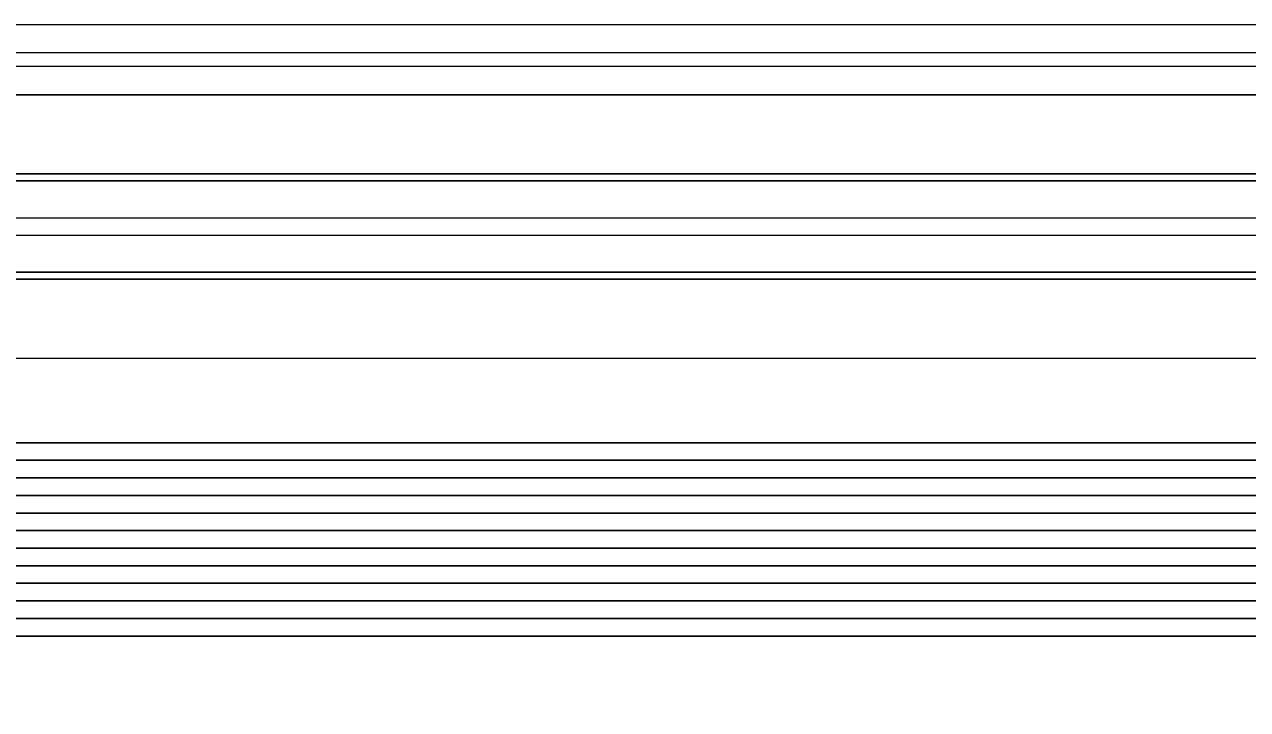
# Model space of a CAD drawing. Header units: millimetres. Extents: x -1970 to 34302, y -65268 to 6837.
# Drawn here: x 25891 to 26588, y -19680 to -19290 of the extents above; entities that cross this region are included whole.
import ezdxf

# ---------------------------------------------------------------- set-up
doc = ezdxf.new("R2010")
doc.units = ezdxf.units.MM
doc.layers.add('COTAS_O', color=1, linetype='Continuous', lineweight=0)
doc.layers.add('superior_briquetadora', color=7, linetype='Continuous', lineweight=0)
doc.dimstyles.new('R19_100', dxfattribs={"dimtxt": 250, "dimasz": 150, "dimexe": 150, "dimexo": 80, "dimgap": 100, "dimtad": 1, "dimtih": 1, "dimtoh": 1, "dimdsep": 46, "dimcen": 0.09, "dimadec": 0, "dimazin": 0, "dimtfac": 1, "dimtdec": 4, "dimtofl": 0, "dimtmove": 0, "dimatfit": 3, "dimfxl": 1, "dimtolj": 1, "dimtzin": 0, "dimarcsym": 0})

# ---------------------------------------------------------------- blocks, each defined once
blk = doc.blocks.new('*D30')
at = {"layer": 'COTAS_O', "color": 0, "lineweight": -2, "transparency": 16777216}
for p, q in [((24628.19, -19560), (24628.19, -20530)), ((26828.19, -19560), (26828.19, -20530)), ((24778.19, -20380), (26678.19, -20380))]:
    blk.add_line(p, q, dxfattribs=at)
at = {"layer": 'COTAS_O', "color": 0, "transparency": 16777216}
for points in [[(24778.19, -20355), (24778.19, -20405), (24628.19, -20380)], [(26678.19, -20355), (26678.19, -20405), (26828.19, -20380)]]:
    blk.add_solid(points, dxfattribs=at)
at = {"layer": 'Defpoints', "color": 0, "transparency": 16777216}
for p in [(24628.19, -19480), (26828.19, -19480), (26828.19, -20380)]:
    blk.add_point(p, dxfattribs=at)

msp = doc.modelspace()

# ---------------------------------------------------------------- linework, layer by layer
at = {"layer": 'superior_briquetadora'}
for p, q in [((24778.187, -19290), (26678.187, -19290)), ((24778.187, -19306), (26678.187, -19306)), ((26678.187, -19314), (24778.187, -19314)), ((24628.187, -19330), (26828.187, -19330)), ((26678.187, -19330), (24778.187, -19330)), ((26742.28, -19375), (24692.28, -19375)), ((24693.734, -19375), (26743.734, -19375)), ((26762.639, -19375), (24712.639, -19375)), ((24714.093, -19375), (26764.093, -19375)), ((24693.734, -19379), (26743.734, -19379)), ((26762.639, -19379), (24712.639, -19379)), ((24628.187, -19400), (26828.187, -19400)), ((26828.187, -19410), (24628.187, -19410)), ((26743.734, -19431), (24693.734, -19431)), ((24712.639, -19431), (26762.639, -19431)), ((24692.28, -19435), (26742.28, -19435)), ((26743.734, -19435), (24693.734, -19435)), ((24712.639, -19435), (26762.639, -19435)), ((26764.093, -19435), (24714.093, -19435)), ((26828.187, -19480), (24628.187, -19480)), ((25349.739, -19528), (27106.851, -19528)), ((25350.312, -19528), (27107.423, -19528)), ((27114.11, -19528), (25367.799, -19528)), ((27115.163, -19528), (25368.852, -19528)), ((25349.739, -19538), (27106.851, -19538)), ((25350.312, -19538), (27107.423, -19538)), ((27114.11, -19538), (25367.799, -19538)), ((27115.163, -19538), (25368.852, -19538)), ((25349.739, -19548), (27106.851, -19548)), ((25350.312, -19548), (27107.423, -19548)), ((27114.11, -19548), (25367.799, -19548)), ((27115.163, -19548), (25368.852, -19548)), ((25349.739, -19558), (27106.851, -19558)), ((25350.312, -19558), (27107.423, -19558)), ((27114.11, -19558), (25367.799, -19558)), ((27115.163, -19558), (25368.852, -19558)), ((25349.739, -19568), (27106.851, -19568)), ((25350.312, -19568), (27107.423, -19568)), ((27114.11, -19568), (25367.799, -19568)), ((27115.163, -19568), (25368.852, -19568)), ((25349.739, -19578), (27106.851, -19578)), ((25350.312, -19578), (27107.423, -19578)), ((27114.11, -19578), (25367.799, -19578)), ((27115.163, -19578), (25368.852, -19578)), ((25349.739, -19588), (27106.851, -19588)), ((25350.312, -19588), (27107.423, -19588)), ((27114.11, -19588), (25367.799, -19588)), ((27115.163, -19588), (25368.852, -19588)), ((25349.739, -19598), (27106.851, -19598)), ((25350.312, -19598), (27107.423, -19598)), ((27114.11, -19598), (25367.799, -19598)), ((27115.163, -19598), (25368.852, -19598)), ((25349.739, -19608), (27106.851, -19608)), ((25350.312, -19608), (27107.423, -19608)), ((27114.11, -19608), (25367.799, -19608)), ((27115.163, -19608), (25368.852, -19608)), ((25349.739, -19618), (27106.851, -19618)), ((25350.312, -19618), (27107.423, -19618)), ((27114.11, -19618), (25367.799, -19618)), ((27115.163, -19618), (25368.852, -19618)), ((25349.739, -19628), (27106.851, -19628)), ((25350.312, -19628), (27107.423, -19628)), ((27114.11, -19628), (25367.799, -19628)), ((27115.163, -19628), (25368.852, -19628)), ((25349.739, -19638), (27106.851, -19638)), ((25350.312, -19638), (27107.423, -19638)), ((27114.11, -19638), (25367.799, -19638)), ((27115.163, -19638), (25368.852, -19638))]:
    msp.add_line(p, q, dxfattribs=at)

# ---------------------------------------------------------------- dimensions: what is measured, and where the dimension line sits
at = {"layer": 'COTAS_O'}
dim = msp.add_aligned_dim(p1=(24628.187, -19480), p2=(26828.187, -19480), distance=-900, text='<> O', dimstyle='R19_100', dxfattribs=at)
dim.commit()
dim.dimension.update_dxf_attribs({"geometry": '*D30', "text_midpoint": (25728.187, -20380)})

doc.saveas('drawing.dxf')
